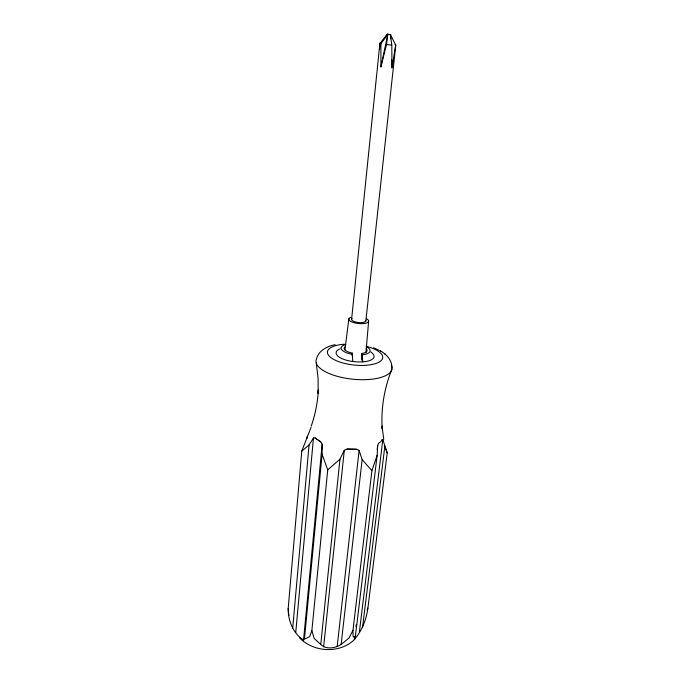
<?xml version="1.0" encoding="UTF-8"?>
<svg xmlns="http://www.w3.org/2000/svg" width="684" height="684" viewBox="0 0 684 684"><rect width="100%" height="100%" fill="white"/><g stroke="black" fill="none" stroke-linecap="round" stroke-linejoin="round"><path stroke-width="1.03" d="M318.308 440.188L320.745 441.89L322.173 444.138L322.104 454.193L304.483 638.634L303.542 639.985C293.111 633.692 288.024 620.431 288.186 608.504L301.772 451.098L311.049 427.363M380.945 43.673L380.877 66.895L386.503 44.588L387.777 34.448C384.682 33.567 396.207 35.363 387.777 34.448L380.945 43.673L379.988 43.357L386.716 34.884M387.221 452.868L382.818 439.641L382.074 439.47L381.005 441.471L378.739 443.181L377.696 445.352L377.141 455.347L355.184 638.095L354.432 639.429C361.947 630.708 366.41 619.567 367.898 608.05L387.221 452.868L384.562 446.079M379.637 49.128L380.065 43.143M368.608 321.429L365.94 352.73M307.039 438.324L307.227 436.195M292.718 628.006L309.065 444.968L313.443 438.051L315.059 437.922L316.683 439.06M295.744 632.555L313.443 438.051M303.542 639.985L322.173 444.138M304.483 638.634L305.329 638.822L309.69 636.599L311.861 630.562L327.721 469.882L322.104 454.193M344.941 349.883L348.857 318.795M351.619 319.163L379.911 43.178M352.995 630.178L349.062 638.018L341.547 644.106C336.041 648.295 325.823 649.885 320.745 644.448L339.965 459.195L344.308 450.217L347.019 449.089L356.655 449.285L359.1 450.525L362.135 459.597L371.916 470.66L352.995 630.178L353.038 636.146L354.757 638.292L355.184 638.095M351.961 355.158L352.183 353.072L351.337 352.91A11.517 4.224 6 0 1 345.035 346.788M323.626 646.765L344.308 450.217M370.89 352.072A19.161 7.122 6 0 1 372.489 353.295L373.909 355.201L374.045 357.082A19.161 7.122 6 0 1 362.708 361.879L361.468 358.655L362.033 353.44L362.785 353.346A11.517 4.224 6 0 0 366.128 348.618M365.837 321.061L395.814 44.964L395.078 44.545M337.169 646.602L359.1 450.525M341.154 644.217L362.135 459.597M354.432 639.429L354.816 636.248M355.962 626.698L356.219 624.577M377.192 449.602L377.696 445.352M359.391 631.939L382.818 439.641M362.537 627.416L384.801 446.592M390.632 38.834L390.444 34.696L395.677 44.999L391.966 67.853L391.581 59.559M352.183 353.072L352.773 361.52L357.835 361.956L362.708 361.879L362.033 353.44M380.877 66.895L387.777 34.448M311.203 426.2C315.298 414.521 317.675 402.26 318.359 389.897L318.163 393.428L318.077 378.158L316.239 362.845M377.141 455.347L371.916 470.66M391.872 369.36C384.228 388.179 380.817 408.699 382.236 428.971L381.988 425.97L383.758 439.196M386.52 36.252L387.315 34.2M367.12 609.991L367.898 608.05M309.065 444.968L301.772 451.098M339.965 459.195L327.721 469.882M354.765 639.275C339.905 653.981 313.717 652.51 299.412 637.71M335.177 344.676C327.337 346.104 318.419 350.627 316.487 359.049A38.176 14.535 6 0 0 354.389 379.346A38.176 14.535 6 0 0 391.428 365.521M361.468 358.655L362.212 358.553M362.52 354.714L364.709 354.423A14.595 5.352 6 0 0 366.957 347.062M356.655 449.285L347.019 449.089M391.966 67.853L391.795 45.059L386.503 44.588M352.645 354.346L350.165 353.884A14.595 5.352 6 0 1 345.805 344.539M320.745 644.448L314.127 638.394L311.861 630.562M373.498 347.78L379.372 350.396M320.745 441.89L315.059 437.922M380.971 351.302L380.21 350.772C386.546 354.192 392.325 360.434 391.872 368.103M384.682 353.867L385.596 354.5M288.845 615.574L288.186 608.504M390.444 34.696L391.795 45.059M352.79 361.426L352.79 361.52A19.161 7.122 6 0 1 337.426 355.731L336.16 353.799L336.195 351.935A19.161 7.122 6 0 1 339.991 348.883M366.479 318.735A9.986 3.394 6 0 1 365.555 323.258A9.986 3.394 6 0 1 352.089 322.07A9.986 3.394 6 0 1 350.789 317.35M365.795 320.42A7.191 2.445 6 0 1 357.894 322.489A7.191 2.445 6 0 1 352.089 318.59M366.077 346.249A27.787 10.328 6 0 1 376.816 363.153A27.787 10.328 6 0 1 333.04 359.04A27.787 10.328 6 0 1 344.479 344.223"/></g></svg>
